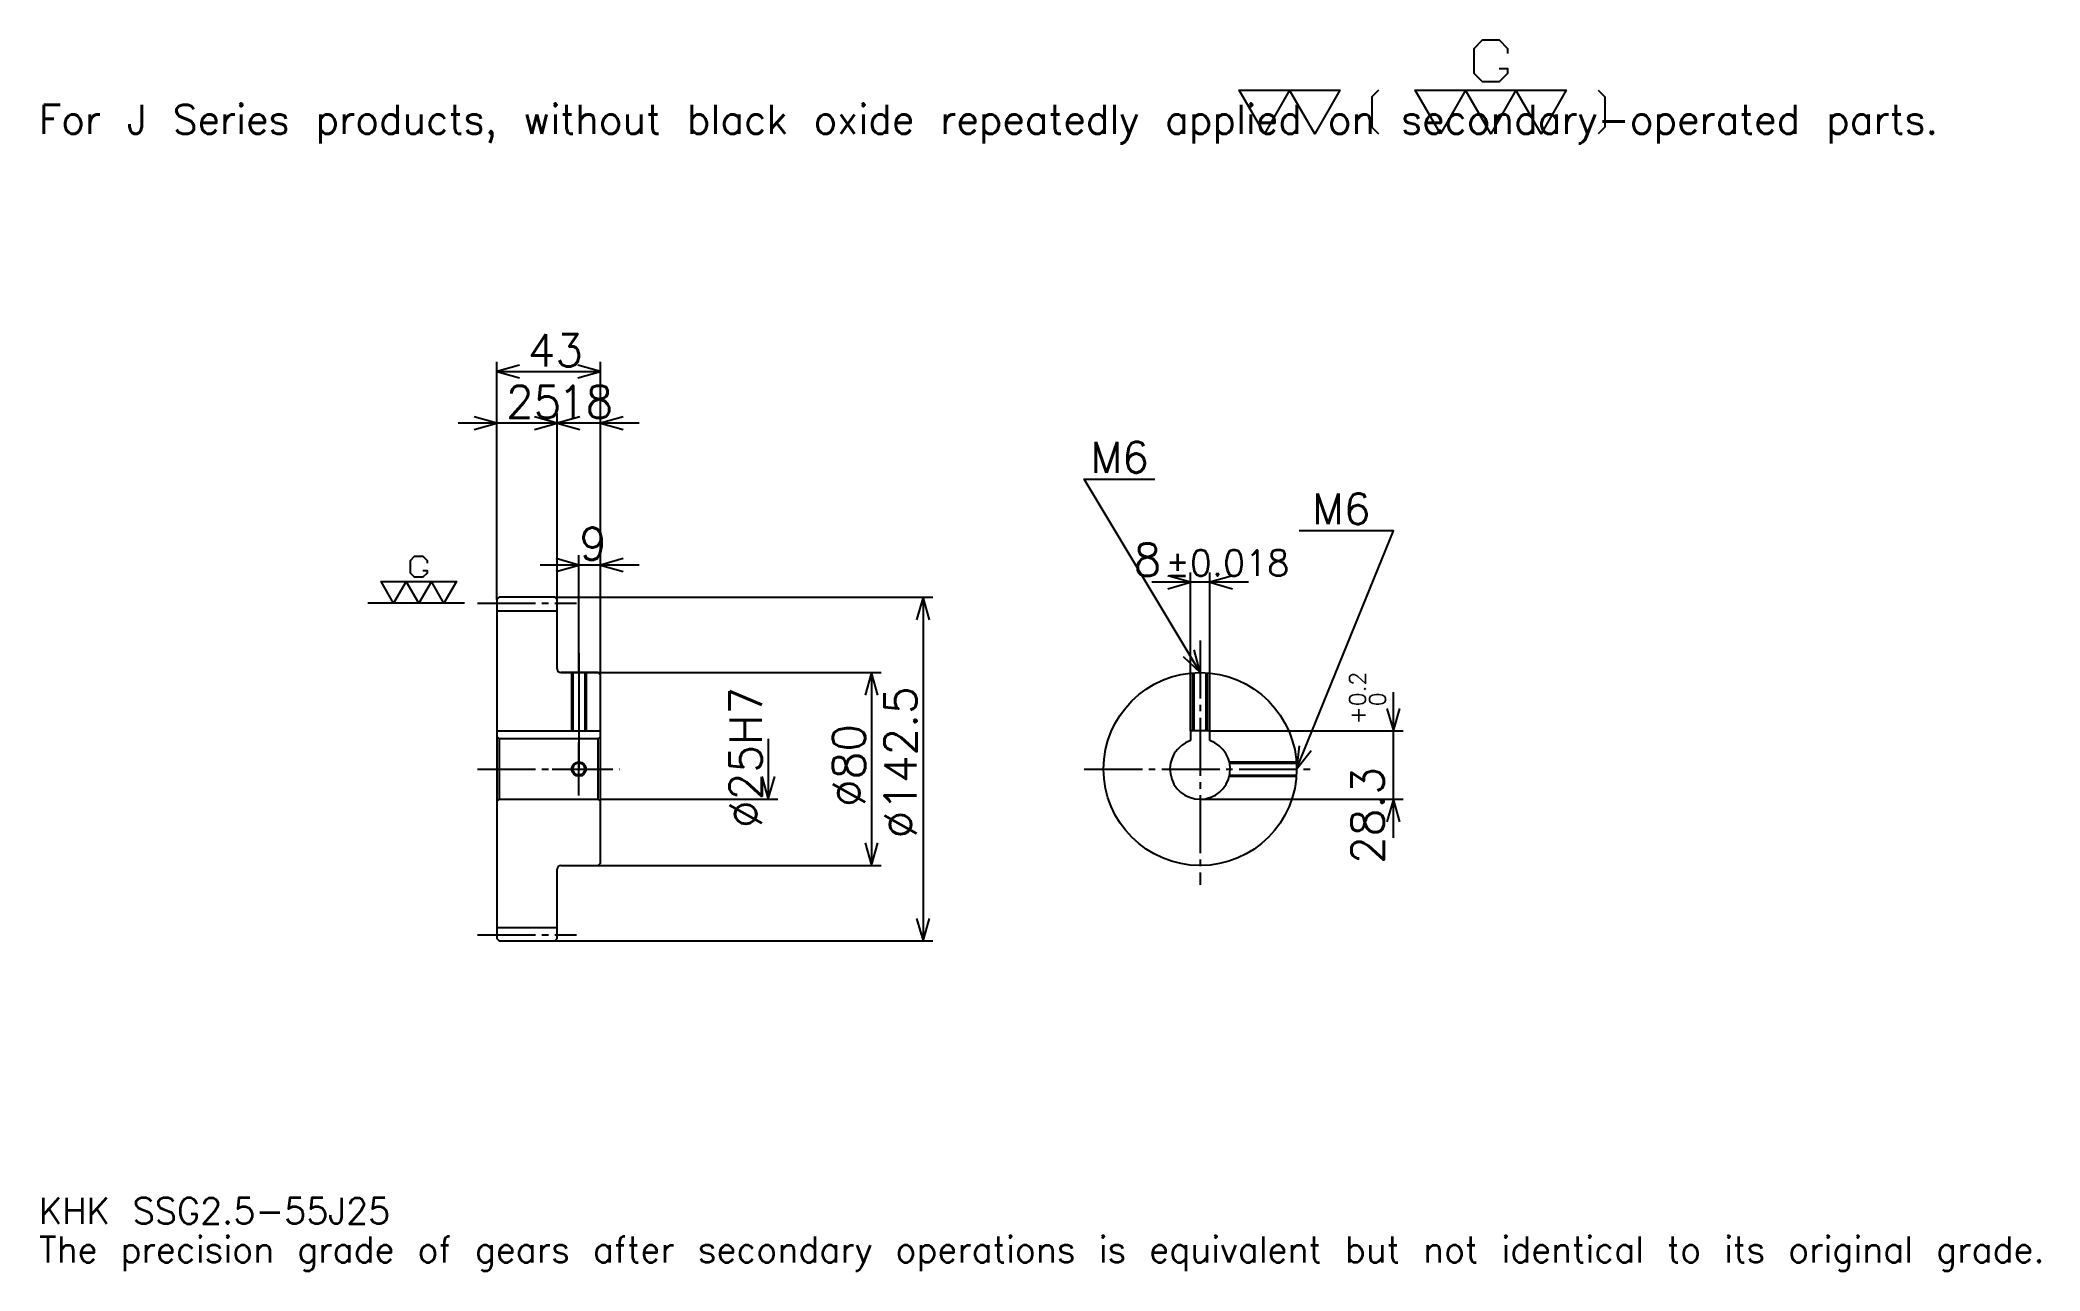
# Model space of a CAD drawing. Extents: x 27 to 856, y 10 to 520.
import ezdxf

# ---------------------------------------------------------------- set-up
doc = ezdxf.new("R2010")
doc.units = 0
doc.linetypes.add('DASHDOT', pattern=[32.086956, 24.065217, -2.673913, 2.673913, -2.673913])
doc.layers.get('0').update_dxf_attribs({"linetype": 'CONTINUOUS'})
doc.layers.add('DASHDOT', color=6, linetype='DASHDOT')
doc.styles.add('KANJI', font='TXT', dxfattribs={"bigfont": 'BIGFONT'})

msp = doc.modelspace()

# ---------------------------------------------------------------- linework, layer by layer
at = {"color": 5}
for p, q in [((216.586945, 289.173889), (216.586945, 386.771729)), ((216.586945, 382.760864), (259.586945, 382.760864)), ((259.586945, 289.173889), (259.586945, 386.771729)), ((241.586945, 289.173889), (241.586945, 365.380432)), ((257.630432, 361.369568), (200.543472, 361.369568)), ((275.630432, 361.369568), (225.543472, 361.369568)), ((275.630432, 302.543457), (234.543472, 302.543457)), ((250.586945, 289.173889), (250.586945, 306.554352)), ((504.152161, 233.723907), (504.152161, 299.369568)), ((512.152161, 233.723907), (512.152161, 299.369568)), ((528.195679, 295.358704), (488.108673, 295.358704)), ((216.586945, 288.173889), (216.586945, 289.173889)), ((240.586945, 289.173889), (259.586945, 289.173889)), ((241.586945, 288.173889), (241.586945, 289.173889)), ((250.586945, 257.923889), (250.586945, 289.173889)), ((250.586945, 257.923889), (250.586945, 289.173889)), ((259.586945, 289.173889), (397.293457, 289.173889)), ((259.586945, 256.923889), (259.586945, 289.173889)), ((393.282593, 289.173889), (393.282593, 146.673904)), ((243.086945, 257.923889), (259.586945, 257.923889)), ((259.586945, 257.923889), (375.902161, 257.923889)), ((371.891296, 257.923889), (371.891296, 177.923904)), ((588.260864, 189.380432), (588.260864, 249.76738)), ((512.152161, 233.723907), (592.271729, 233.723907)), ((329.108673, 230.423904), (329.108673, 205.423904)), ((259.586945, 205.423904), (333.119568, 205.423904)), ((508.152161, 205.423904), (592.271729, 205.423904)), ((243.086945, 177.923904), (259.586945, 177.923904)), ((259.586945, 177.923904), (375.902161, 177.923904)), ((240.586945, 146.673904), (259.586945, 146.673904)), ((259.586945, 146.673904), (397.293457, 146.673904))]:
    msp.add_line(p, q, dxfattribs=at)
at = {"color": 7}
msp.add_line((203.217377, 286.673889), (163.108688, 286.673889), dxfattribs=at)
at = {"color": 4}
for p, q in [((216.586945, 283.548889), (241.586945, 283.548889)), ((216.586945, 233.723907), (259.586945, 233.723907)), ((217.586945, 230.423904), (217.586945, 205.423904)), ((258.586945, 230.423904), (259.586945, 231.423904)), ((258.586945, 205.423904), (259.586945, 204.423904)), ((216.586945, 152.298904), (241.586945, 152.298904))]:
    msp.add_line(p, q, dxfattribs=at)
at = {"color": 7}
for points in [[(632.113037, 508.417816), (635.589111, 508.417816), (635.589111, 506.332184), (632.113037, 502.856079), (625.160889, 502.856079), (621.684753, 506.332184), (621.684753, 516.760437), (625.160889, 520.236511), (632.113037, 520.236511), (635.589111, 516.760437), (635.589111, 514.674805)], [(534.782593, 481.304352), (524.354309, 499.380005), (566.067383, 499.380005), (555.639099, 481.304352), (545.210876, 499.380005), (534.782593, 481.304352)], [(582.057373, 499.380005), (579.276489, 496.599121), (579.276489, 484.085236), (582.057373, 481.304352)], [(607.780396, 481.304352), (597.352173, 499.380005), (659.921753, 499.380005), (649.493469, 481.304352), (639.065186, 499.380005), (628.636963, 481.304352), (618.208679, 499.380005), (607.780396, 481.304352)], [(673.130859, 499.380005), (675.911743, 496.599121), (675.911743, 484.085236), (673.130859, 481.304352)], [(185.970642, 300.230652), (187.708679, 300.230652), (187.708679, 299.187805), (185.970642, 297.449768), (182.494553, 297.449768), (180.756516, 299.187805), (180.756516, 304.401947), (182.494553, 306.139984), (185.970642, 306.139984), (187.708679, 304.401947), (187.708679, 303.359131)], [(173.804337, 286.673889), (168.59021, 295.711731), (199.874985, 295.711731), (194.660858, 286.673889), (189.446732, 295.711731), (184.232605, 286.673889), (179.018463, 295.711731), (173.804337, 286.673889)]]:
    msp.add_lwpolyline(points, dxfattribs=at)
at = {"color": 5}
for points in [[(225.945648, 385.434784), (216.586945, 382.760864), (225.945648, 380.086945)], [(250.228241, 380.086945), (259.586945, 382.760864), (250.228241, 385.434784)], [(207.228241, 358.695618), (216.586945, 361.369568), (207.228241, 364.043457)], [(232.228241, 358.695618), (241.586945, 361.369568), (232.228241, 364.043457)], [(250.945648, 364.043457), (241.586945, 361.369568), (250.945648, 358.695618)], [(268.945648, 364.043457), (259.586945, 361.369568), (268.945648, 358.695618)], [(508.152161, 257.923889), (460.021729, 338.141296), (489.434784, 338.141296)], [(548.152161, 217.923904), (588.260864, 316.75), (549.221741, 316.75)], [(241.228241, 299.869568), (250.586945, 302.543457), (241.228241, 305.217377)], [(268.945648, 305.217377), (259.586945, 302.543457), (268.945648, 299.869568)], [(494.793457, 292.684784), (504.152161, 295.358704), (494.793457, 298.032593)], [(521.510864, 298.032593), (512.152161, 295.358704), (521.510864, 292.684784)], [(395.956512, 279.815216), (393.282593, 289.173889), (390.608673, 279.815216)], [(501.044281, 264.573212), (508.152161, 257.923889), (505.630005, 267.324646)], [(374.565216, 248.565216), (371.891296, 257.923889), (369.217377, 248.565216)], [(585.586914, 243.082596), (588.260864, 233.723907), (590.934814, 243.082596)], [(549.19397, 227.601181), (548.152161, 217.923904), (554.149231, 225.590073)], [(326.434753, 214.782593), (329.108673, 205.423904), (331.782593, 214.782593)], [(590.934814, 196.065216), (588.260864, 205.423904), (585.586914, 196.065216)], [(369.217377, 187.282593), (371.891296, 177.923904), (374.565216, 187.282593)], [(390.608673, 156.032593), (393.282593, 146.673904), (395.956512, 156.032593)]]:
    msp.add_lwpolyline(points, dxfattribs=at)
at = {"color": 4}
for points in [[(241.586945, 259.423889), (241.586945, 288.173889), (240.586945, 289.173889), (217.586945, 289.173889), (216.586945, 288.173889), (216.586945, 204.423904)], [(243.086945, 177.923904), (258.586945, 177.923904), (259.586945, 178.923904), (259.586945, 256.923889), (258.586945, 257.923889), (243.086945, 257.923889)], [(247.586945, 257.923889), (247.586945, 233.723907)], [(248.126953, 257.923889), (248.126953, 233.723907)], [(253.046936, 257.923889), (253.046936, 233.723907)], [(253.586945, 257.923889), (253.586945, 233.723907)], [(505.152161, 233.723907), (505.152161, 257.811249)], [(505.692169, 233.723907), (505.692169, 257.848175)], [(510.612152, 233.723907), (510.612152, 257.848175)], [(511.152161, 233.723907), (511.152161, 257.811249)], [(512.152161, 229.766617), (512.152161, 233.723907), (504.152161, 233.723907), (504.152161, 229.766617)], [(216.586945, 204.423904), (217.586945, 205.423904), (258.586945, 205.423904), (258.586945, 230.423904), (217.586945, 230.423904), (216.586945, 231.423904)], [(520.286865, 220.923904), (548.03949, 220.923904)], [(520.407715, 220.383911), (548.076416, 220.383911)], [(520.286865, 214.923904), (548.03949, 214.923904)], [(520.407715, 215.463898), (548.076416, 215.463898)], [(216.586945, 204.423904), (216.586945, 147.673904), (217.586945, 146.673904), (240.586945, 146.673904), (241.586945, 147.673904), (241.586945, 176.423904)]]:
    msp.add_lwpolyline(points, dxfattribs=at)
for centre, radius in [((508.152161, 217.923904), 40), ((250.586945, 217.923904), 2.46)]:
    msp.add_circle(centre, radius, dxfattribs=at)
at = {"color": 7}
msp.add_circle((250.586945, 217.923904), 3, dxfattribs=at)
at = {"color": 4}
for centre, radius, start, end in [((243.086945, 259.423889), 1.5, 180, 270), ((508.152161, 217.923904), 12.5, 108.662925185, 71.337074815), ((243.086945, 176.423904), 1.5, 90, 180)]:
    msp.add_arc(centre, radius, start, end, dxfattribs=at)
at = {"layer": 'DASHDOT', "color": 7}
for p, q in [((208.565201, 286.673889), (249.608688, 286.673889)), ((508.152161, 271.293457), (508.152161, 169.902161)), ((250.586945, 257.923889), (250.586945, 217.923904)), ((208.565201, 217.923904), (267.608673, 217.923904)), ((460.130432, 217.923904), (556.173889, 217.923904)), ((208.565201, 149.173904), (249.608688, 149.173904))]:
    msp.add_line(p, q, dxfattribs=at)
for points in [[(250.586945, 265.945648), (250.586945, 225.702164)], [(250.586945, 206.902161), (250.586945, 228.945648)], [(239.565201, 217.923904), (261.608673, 217.923904)]]:
    msp.add_lwpolyline(points, dxfattribs=at)

# ---------------------------------------------------------------- texts
at = {"color": 7, "style": 'KANJI'}
for s, height, p in [('For J Series products, without black oxide repeatedly applied on secondary-operated parts.', 12.032609, (26.73913, 481.304352)), ('43', 13.369565, (229.396729, 384.899994)), ('25', 13.369565, (220.396729, 363.508667)), ('18', 13.369565, (241.896729, 363.508667)), ('M6', 12.834783, (462.695618, 340.815216)), ('M6', 12.834783, (554.56958, 319.423889)), ('9', 13.369565, (250.741837, 304.682617)), ('8', 13.369565, (480.554718, 298.032593)), ('%%p0.018', 10.695652, (493.788971, 298.032593)), ('KHK SSG2.5-55J25', 10.695652, (26.73913, 29.413044)), ('The precision grade of gears after secondary operations is equivalent but not identical to its original grade.', 10.695652, (26.73913, 13.369565))]:
    msp.add_text(s, height=height, dxfattribs=at).set_placement(p)
for s, height, p in [('0.2', 6.684783, (576.763062, 243.97821)), ('%%c25H7', 13.369565, (326.434753, 193.524445)), ('%%c142.5', 13.369565, (390.608673, 189.179337)), ('0', 6.684783, (585.052124, 243.97821)), ('+', 6.684783, (576.763062, 236.491257)), ('%%c80', 13.369565, (369.217377, 202.214661)), ('28.3', 13.369565, (584.25, 178.622482))]:
    msp.add_text(s, height=height, rotation=90, dxfattribs=at).set_placement(p)

doc.saveas('drawing.dxf')
